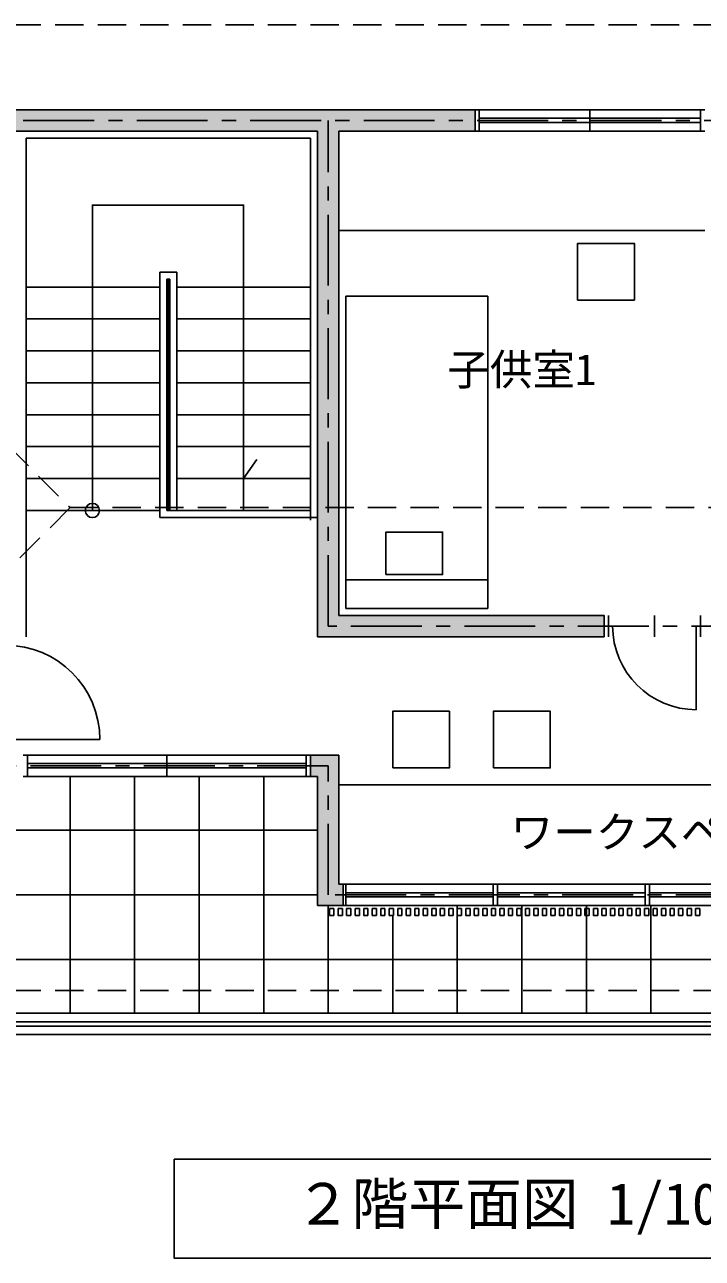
# Model space of a CAD drawing. Units: millimetres, scale not verified. Extents: x -88025 to -46623, y -44026 to 48287.
# Drawn here: x -72736 to -67958, y 2137 to 10834 of the extents above; entities that cross this region are included whole.
import ezdxf
from ezdxf.enums import TextEntityAlignment as Align

# ---------------------------------------------------------------- set-up
doc = ezdxf.new("R2010")
doc.units = ezdxf.units.MM
doc.header["$LTSCALE"] = 100
doc.linetypes.add('CHAIN1', pattern=[8, 5, -1, 1, -1])
doc.linetypes.add('DASHED2', pattern=[3, 2, -1])
doc.layers.add('0-1', color=7, linetype='Continuous')
doc.layers.add('1-0', color=4, linetype='Continuous')
doc.styles.add('ＭＳ ゴシック', font='')
doc.styles.get('ＭＳ ゴシック').set_extended_font_data('MS Gothic')

msp = doc.modelspace()

# ---------------------------------------------------------------- linework, layer by layer
at = {"layer": '0-1', "linetype": 'DASHED2'}
for p, q in [((-75820.5, 10834.4), (-66720.5, 10834.4)), ((-75820.5, 10834.4), (-72415.5, 7429.4)), ((-72415.5, 7429.4), (-64225.5, 7429.4))]:
    msp.add_line(p, q, dxfattribs=at)
at = {"layer": '0-1'}
for p, q in [((-69560.5, 10234.4), (-69560.5, 10084.4)), ((-69530.5, 10234.4), (-69530.5, 10084.4)), ((-68750.5, 10234.4), (-68750.5, 10084.4)), ((-67970.5, 10234.4), (-67970.5, 10084.4)), ((-72795.5, 10084.4), (-70670.5, 10084.4)), ((-72725.5, 10034.4), (-72725.5, 6519.4)), ((-72725.5, 10034.4), (-70720.5, 10034.4)), ((-70720.5, 10034.4), (-70720.5, 7341)), ((-69560.5, 10084.4), (-70520.5, 10084.4)), ((-70520.5, 6669.4), (-70520.5, 10084.4)), ((-71783, 9089.4), (-71783, 7359.4)), ((-72725.5, 8984.4), (-71783, 8984.4)), ((-71733, 9039.4), (-71713, 9039.4)), ((-71733, 9039.4), (-71733, 7409.4)), ((-71728, 9034.4), (-71718, 9034.4)), ((-71728, 9034.4), (-71728, 7409.4)), ((-71718, 9034.4), (-71718, 7409.4)), ((-71713, 9039.4), (-71713, 7409.4)), ((-71663, 8984.4), (-70720.5, 8984.4)), ((-72725.5, 8759.4), (-71783, 8759.4)), ((-70720.5, 8759.4), (-71663, 8759.4)), ((-71783, 8534.4), (-72725.5, 8534.4)), ((-71663, 8534.4), (-70720.5, 8534.4)), ((-72725.5, 8309.4), (-71783, 8309.4)), ((-70720.5, 8309.4), (-71663, 8309.4)), ((-71783, 8084.4), (-72725.5, 8084.4)), ((-71663, 8084.4), (-70720.5, 8084.4)), ((-72725.5, 7859.4), (-71783, 7859.4)), ((-70720.5, 7859.4), (-71663, 7859.4)), ((-71783, 7634.4), (-72725.5, 7634.4)), ((-71663, 7634.4), (-70720.5, 7634.4)), ((-72725.5, 7409.4), (-71783, 7409.4)), ((-70720.5, 7409.4), (-71733, 7409.4)), ((-70670.5, 7359.4), (-71783, 7359.4)), ((-68620.5, 6669.4), (-68620.5, 6519.4)), ((-68295.5, 6519.4), (-68295.5, 6669.4)), ((-67970.5, 6669.4), (-67970.5, 6519.4)), ((-68000.5, 6594.4), (-68000.5, 6004.4)), ((-72205.5, 5794.4), (-72870.5, 5794.4)), ((-72715.5, 5684.4), (-72715.5, 5534.4)), ((-71733, 5684.4), (-71733, 5534.4)), ((-70750.5, 5684.4), (-70750.5, 5534.4)), ((-70520.5, 5684.4), (-70520.5, 4774.4)), ((-70670.5, 5534.4), (-70720.5, 5534.4)), ((-70670.5, 5534.4), (-70670.5, 4624.4)), ((-70520.5, 4774.4), (-70490.5, 4774.4)), ((-70490.5, 4774.4), (-70490.5, 4624.4)), ((-70470.5, 4774.4), (-70470.5, 4624.4)), ((-69433, 4774.4), (-69433, 4624.4)), ((-69403, 4624.4), (-69403, 4774.4)), ((-68360.5, 4624.4), (-68360.5, 4774.4)), ((-68330.5, 4774.4), (-68330.5, 4624.4)), ((-70490.5, 4624.4), (-70670.5, 4624.4)), ((-70585.5, 4604.4), (-70555.5, 4604.4)), ((-70555.5, 4604.4), (-70555.5, 4554.4)), ((-70525.5, 4604.4), (-70495.5, 4604.4)), ((-70495.5, 4604.4), (-70495.5, 4554.4)), ((-70465.5, 4604.4), (-70435.5, 4604.4)), ((-70435.5, 4604.4), (-70435.5, 4554.4)), ((-70405.5, 4604.4), (-70375.5, 4604.4)), ((-70375.5, 4604.4), (-70375.5, 4554.4)), ((-70345.5, 4604.4), (-70315.5, 4604.4)), ((-70315.5, 4604.4), (-70315.5, 4554.4)), ((-70285.5, 4604.4), (-70255.5, 4604.4)), ((-70255.5, 4604.4), (-70255.5, 4554.4)), ((-70225.5, 4604.4), (-70195.5, 4604.4)), ((-70195.5, 4604.4), (-70195.5, 4554.4)), ((-70165.5, 4604.4), (-70135.5, 4604.4)), ((-70135.5, 4604.4), (-70135.5, 4554.4)), ((-70105.5, 4604.4), (-70075.5, 4604.4)), ((-70075.5, 4604.4), (-70075.5, 4554.4)), ((-70045.5, 4604.4), (-70015.5, 4604.4)), ((-70015.5, 4604.4), (-70015.5, 4554.4)), ((-69985.5, 4604.4), (-69955.5, 4604.4)), ((-69955.5, 4604.4), (-69955.5, 4554.4)), ((-69925.5, 4604.4), (-69895.5, 4604.4)), ((-69895.5, 4604.4), (-69895.5, 4554.4)), ((-69865.5, 4604.4), (-69835.5, 4604.4)), ((-69835.5, 4604.4), (-69835.5, 4554.4)), ((-69805.5, 4604.4), (-69775.5, 4604.4)), ((-69775.5, 4604.4), (-69775.5, 4554.4)), ((-69745.5, 4604.4), (-69715.5, 4604.4)), ((-69715.5, 4604.4), (-69715.5, 4554.4)), ((-69685.5, 4604.4), (-69655.5, 4604.4)), ((-69655.5, 4604.4), (-69655.5, 4554.4)), ((-69625.5, 4604.4), (-69595.5, 4604.4)), ((-69595.5, 4604.4), (-69595.5, 4554.4)), ((-69565.5, 4604.4), (-69535.5, 4604.4)), ((-69535.5, 4604.4), (-69535.5, 4554.4)), ((-69505.5, 4604.4), (-69475.5, 4604.4)), ((-69475.5, 4604.4), (-69475.5, 4554.4)), ((-69445.5, 4604.4), (-69415.5, 4604.4)), ((-69415.5, 4604.4), (-69415.5, 4554.4)), ((-69385.5, 4604.4), (-69355.5, 4604.4)), ((-69355.5, 4604.4), (-69355.5, 4554.4)), ((-69325.5, 4604.4), (-69295.5, 4604.4)), ((-69295.5, 4604.4), (-69295.5, 4554.4)), ((-69265.5, 4604.4), (-69235.5, 4604.4)), ((-69235.5, 4604.4), (-69235.5, 4554.4)), ((-69205.5, 4604.4), (-69175.5, 4604.4)), ((-69175.5, 4604.4), (-69175.5, 4554.4)), ((-69145.5, 4604.4), (-69115.5, 4604.4)), ((-69115.5, 4604.4), (-69115.5, 4554.4)), ((-69085.5, 4604.4), (-69055.5, 4604.4)), ((-69055.5, 4604.4), (-69055.5, 4554.4)), ((-69025.5, 4604.4), (-68995.5, 4604.4)), ((-68995.5, 4604.4), (-68995.5, 4554.4)), ((-68965.5, 4604.4), (-68935.5, 4604.4)), ((-68935.5, 4604.4), (-68935.5, 4554.4)), ((-68905.5, 4604.4), (-68875.5, 4604.4)), ((-68875.5, 4604.4), (-68875.5, 4554.4)), ((-68845.5, 4604.4), (-68815.5, 4604.4)), ((-68815.5, 4604.4), (-68815.5, 4554.4)), ((-68785.5, 4604.4), (-68755.5, 4604.4)), ((-68755.5, 4604.4), (-68755.5, 4554.4)), ((-68725.5, 4604.4), (-68695.5, 4604.4)), ((-68695.5, 4604.4), (-68695.5, 4554.4)), ((-68665.5, 4604.4), (-68635.5, 4604.4)), ((-68635.5, 4604.4), (-68635.5, 4554.4)), ((-68605.5, 4604.4), (-68575.5, 4604.4)), ((-68575.5, 4604.4), (-68575.5, 4554.4)), ((-68545.5, 4604.4), (-68515.5, 4604.4)), ((-68515.5, 4604.4), (-68515.5, 4554.4)), ((-68485.5, 4604.4), (-68455.5, 4604.4)), ((-68455.5, 4604.4), (-68455.5, 4554.4)), ((-68425.5, 4604.4), (-68395.5, 4604.4)), ((-68395.5, 4604.4), (-68395.5, 4554.4)), ((-68365.5, 4604.4), (-68335.5, 4604.4)), ((-68335.5, 4604.4), (-68335.5, 4554.4)), ((-68305.5, 4604.4), (-68275.5, 4604.4)), ((-68275.5, 4604.4), (-68275.5, 4554.4)), ((-68245.5, 4604.4), (-68215.5, 4604.4)), ((-68215.5, 4604.4), (-68215.5, 4554.4)), ((-68185.5, 4604.4), (-68155.5, 4604.4)), ((-68155.5, 4604.4), (-68155.5, 4554.4)), ((-68125.5, 4604.4), (-68095.5, 4604.4)), ((-68095.5, 4604.4), (-68095.5, 4554.4)), ((-68065.5, 4604.4), (-68035.5, 4604.4)), ((-68035.5, 4604.4), (-68035.5, 4554.4)), ((-68005.5, 4604.4), (-67975.5, 4604.4)), ((-67975.5, 4604.4), (-67975.5, 4554.4)), ((-75070.5, 3864.4), (-61570.5, 3864.4)), ((-61570.5, 3714.4), (-75070.5, 3714.4))]:
    msp.add_line(p, q, dxfattribs=at)
at = {"layer": '0-1', "color": 4}
for p, q in [((-67940.5, 10234.4), (-69560.5, 10234.4)), ((-69530.5, 10174.4), (-68570.5, 10174.4)), ((-69530.5, 10144.4), (-68570.5, 10144.4)), ((-68570.5, 10174.4), (-67970.5, 10174.4)), ((-68570.5, 10144.4), (-67970.5, 10144.4)), ((-69560.5, 10084.4), (-67940.5, 10084.4)), ((-67940.5, 9384.4), (-70520.5, 9384.4)), ((-70470.5, 8919.4), (-69470.5, 8919.4)), ((-70470.5, 6719.4), (-70470.5, 8919.4)), ((-69470.5, 6719.4), (-69470.5, 8919.4)), ((-71191.8, 7634.4), (-71098.2, 7767.7)), ((-70470.5, 6919.4), (-69470.5, 6919.4)), ((-70470.5, 6719.4), (-69470.5, 6719.4)), ((-70720.5, 5684.4), (-72745.5, 5684.4)), ((-70750.5, 5624.4), (-72715.5, 5624.4)), ((-70750.5, 5594.4), (-72715.5, 5594.4)), ((-70720.5, 5534.4), (-72745.5, 5534.4)), ((-72415.5, 5534.4), (-72415.5, 3864.4)), ((-71960.5, 5534.4), (-71960.5, 3864.4)), ((-71505.5, 5534.4), (-71505.5, 3864.4)), ((-71050.5, 5534.4), (-71050.5, 3864.4)), ((-70520.5, 5474.4), (-66120.5, 5474.4)), ((-75070.5, 5154.4), (-70670.5, 5154.4)), ((-70670.5, 4699.4), (-75070.5, 4699.4)), ((-66170.5, 4774.4), (-70490.5, 4774.4)), ((-70470.5, 4714.4), (-69433, 4714.4)), ((-69403, 4714.4), (-68360.5, 4714.4)), ((-68330.5, 4714.4), (-67288, 4714.4)), ((-70595.5, 4624.4), (-70595.5, 3864.4)), ((-70490.5, 4624.4), (-66170.5, 4624.4)), ((-69433, 4684.4), (-70470.5, 4684.4)), ((-69685.5, 4624.4), (-69685.5, 3864.4)), ((-68360.5, 4684.4), (-69403, 4684.4)), ((-69230.5, 4624.4), (-69230.5, 3864.4)), ((-68775.5, 4624.4), (-68775.5, 3864.4)), ((-67288, 4684.4), (-68330.5, 4684.4)), ((-68320.5, 4624.4), (-68320.5, 3864.4)), ((-70140.5, 4554.4), (-70140.5, 3864.4)), ((-75070.5, 4244.4), (-61570.5, 4244.4)), ((-75040.5, 3804.4), (-61510.5, 3804.4)), ((-75040.5, 3774.4), (-61480.5, 3774.4))]:
    msp.add_line(p, q, dxfattribs=at)
at = {"layer": '0-1', "color": 4, "linetype": 'CHAIN1'}
for p, q in [((-75145.5, 10159.4), (-65135.5, 10159.4)), ((-70595.5, 5609.4), (-75145.5, 5609.4)), ((-70595.5, 4699.4), (-70595.5, 5609.4)), ((-66045.5, 4699.4), (-70595.5, 4699.4))]:
    msp.add_line(p, q, dxfattribs=at)
at = {"layer": '0-1'}
for points in [[(-69560.5, 10234.4), (-74360.5, 10234.4), (-74360.5, 10084.4)], [(-70670.5, 6519.4), (-70670.5, 7364.2), (-70670.5, 10084.4)], [(-71783, 9089.4), (-71663, 9089.4), (-71663, 7409.4)], [(-70520.5, 6669.4), (-68650.5, 6669.4), (-68650.5, 6519.4), (-70670.5, 6519.4)], [(-70520.5, 5684.4), (-70720.5, 5684.4), (-70720.5, 5534.4)], [(-70585.5, 4604.4), (-70585.5, 4554.4), (-70555.5, 4554.4)], [(-70525.5, 4604.4), (-70525.5, 4554.4), (-70495.5, 4554.4)], [(-70465.5, 4604.4), (-70465.5, 4554.4), (-70435.5, 4554.4)], [(-70405.5, 4604.4), (-70405.5, 4554.4), (-70375.5, 4554.4)], [(-70345.5, 4604.4), (-70345.5, 4554.4), (-70315.5, 4554.4)], [(-70285.5, 4604.4), (-70285.5, 4554.4), (-70255.5, 4554.4)], [(-70225.5, 4604.4), (-70225.5, 4554.4), (-70195.5, 4554.4)], [(-70165.5, 4604.4), (-70165.5, 4554.4), (-70135.5, 4554.4)], [(-70105.5, 4604.4), (-70105.5, 4554.4), (-70075.5, 4554.4)], [(-70045.5, 4604.4), (-70045.5, 4554.4), (-70015.5, 4554.4)], [(-69985.5, 4604.4), (-69985.5, 4554.4), (-69955.5, 4554.4)], [(-69925.5, 4604.4), (-69925.5, 4554.4), (-69895.5, 4554.4)], [(-69865.5, 4604.4), (-69865.5, 4554.4), (-69835.5, 4554.4)], [(-69805.5, 4604.4), (-69805.5, 4554.4), (-69775.5, 4554.4)], [(-69745.5, 4604.4), (-69745.5, 4554.4), (-69715.5, 4554.4)], [(-69685.5, 4604.4), (-69685.5, 4554.4), (-69655.5, 4554.4)], [(-69625.5, 4604.4), (-69625.5, 4554.4), (-69595.5, 4554.4)], [(-69565.5, 4604.4), (-69565.5, 4554.4), (-69535.5, 4554.4)], [(-69505.5, 4604.4), (-69505.5, 4554.4), (-69475.5, 4554.4)], [(-69445.5, 4604.4), (-69445.5, 4554.4), (-69415.5, 4554.4)], [(-69385.5, 4604.4), (-69385.5, 4554.4), (-69355.5, 4554.4)], [(-69325.5, 4604.4), (-69325.5, 4554.4), (-69295.5, 4554.4)], [(-69265.5, 4604.4), (-69265.5, 4554.4), (-69235.5, 4554.4)], [(-69205.5, 4604.4), (-69205.5, 4554.4), (-69175.5, 4554.4)], [(-69145.5, 4604.4), (-69145.5, 4554.4), (-69115.5, 4554.4)], [(-69085.5, 4604.4), (-69085.5, 4554.4), (-69055.5, 4554.4)], [(-69025.5, 4604.4), (-69025.5, 4554.4), (-68995.5, 4554.4)], [(-68965.5, 4604.4), (-68965.5, 4554.4), (-68935.5, 4554.4)], [(-68905.5, 4604.4), (-68905.5, 4554.4), (-68875.5, 4554.4)], [(-68845.5, 4604.4), (-68845.5, 4554.4), (-68815.5, 4554.4)], [(-68785.5, 4604.4), (-68785.5, 4554.4), (-68755.5, 4554.4)], [(-68725.5, 4604.4), (-68725.5, 4554.4), (-68695.5, 4554.4)], [(-68665.5, 4604.4), (-68665.5, 4554.4), (-68635.5, 4554.4)], [(-68605.5, 4604.4), (-68605.5, 4554.4), (-68575.5, 4554.4)], [(-68545.5, 4604.4), (-68545.5, 4554.4), (-68515.5, 4554.4)], [(-68485.5, 4604.4), (-68485.5, 4554.4), (-68455.5, 4554.4)], [(-68425.5, 4604.4), (-68425.5, 4554.4), (-68395.5, 4554.4)], [(-68365.5, 4604.4), (-68365.5, 4554.4), (-68335.5, 4554.4)], [(-68305.5, 4604.4), (-68305.5, 4554.4), (-68275.5, 4554.4)], [(-68245.5, 4604.4), (-68245.5, 4554.4), (-68215.5, 4554.4)], [(-68185.5, 4604.4), (-68185.5, 4554.4), (-68155.5, 4554.4)], [(-68125.5, 4604.4), (-68125.5, 4554.4), (-68095.5, 4554.4)], [(-68065.5, 4604.4), (-68065.5, 4554.4), (-68035.5, 4554.4)], [(-68005.5, 4604.4), (-68005.5, 4554.4), (-67975.5, 4554.4)]]:
    msp.add_lwpolyline(points, dxfattribs=at)
at = {"layer": '0-1', "color": 4, "linetype": 'CHAIN1'}
msp.add_lwpolyline([(-65135.5, 6594.4), (-70595.5, 6594.4), (-70595.5, 10159.4)], dxfattribs=at)
at = {"layer": '0-1', "color": 4}
msp.add_lwpolyline([(-72258, 7409.4), (-72258, 9561.9), (-71191.8, 9561.9), (-71191.8, 7409.4)], dxfattribs=at)
for points in [[(-68836.9, 8892.6), (-68436.9, 8892.6), (-68436.9, 9292.6), (-68836.9, 9292.6)], [(-70189.2, 6957.3), (-69789.2, 6957.3), (-69789.2, 7257.3), (-70189.2, 7257.3)], [(-70140.5, 5594.4), (-69740.5, 5594.4), (-69740.5, 5994.4), (-70140.5, 5994.4)], [(-69430.5, 5594.4), (-69030.5, 5594.4), (-69030.5, 5994.4), (-69430.5, 5994.4)]]:
    msp.add_lwpolyline(points, close=True, dxfattribs=at)
at = {"layer": '0-1', "linetype": 'DASHED2'}
msp.add_lwpolyline([(-72415.5, 7429.4), (-75820.5, 4024.4), (-60820.5, 4024.4)], dxfattribs=at)
at = {"layer": '0-1', "color": 4}
msp.add_circle((-72258, 7409.4), 50, dxfattribs=at)
at = {"layer": '0-1'}
for centre, radius, start, end in [((-68000.5, 6594.4), 590, 180, 270), ((-72870.5, 5794.4), 665, 0, 90)]:
    msp.add_arc(centre, radius, start, end, dxfattribs=at)
at = {"layer": '0-1', "color": 251}
for points in [[(-74360.5, 10234.4), (-72795.5, 10084.4), (-70670.5, 10084.4)], [(-69560.5, 10084.4), (-69560.5, 10234.4), (-74360.5, 10234.4)], [(-69560.5, 10084.4), (-74360.5, 10234.4), (-70670.5, 10084.4)], [(-70670.5, 6519.4), (-70520.5, 6669.4), (-70520.5, 10084.4)], [(-70670.5, 10084.4), (-70670.5, 6519.4), (-70520.5, 10084.4)], [(-70670.5, 6519.4), (-68650.5, 6519.4), (-68650.5, 6669.4)], [(-70670.5, 6519.4), (-68650.5, 6669.4), (-70520.5, 6669.4)], [(-70520.5, 5684.4), (-70720.5, 5684.4), (-70720.5, 5534.4)], [(-70520.5, 5684.4), (-70720.5, 5534.4), (-70670.5, 5534.4)], [(-70670.5, 4624.4), (-70520.5, 4774.4), (-70520.5, 5684.4)], [(-70520.5, 5684.4), (-70670.5, 5534.4), (-70670.5, 4624.4)], [(-70670.5, 4624.4), (-70490.5, 4624.4), (-70490.5, 4774.4)], [(-70670.5, 4624.4), (-70490.5, 4774.4), (-70520.5, 4774.4)]]:
    msp.add_solid(points, dxfattribs=at)
at = {"layer": '1-0'}
msp.add_lwpolyline([(-71680.5, 2836.9), (-71680.5, 2136.9), (-66780.5, 2136.9), (-66780.5, 2836.9)], close=True, dxfattribs=at)

# ---------------------------------------------------------------- texts
at = {"layer": '1-0', "style": 'ＭＳ ゴシック'}
for s, height, p in [('子供室1', 219.9, (-69755.5, 8226.9)), ('ワークスペース', 219.9, (-69308.9, 4966)), ('２階平面図 1/100', 293.3, (-70830.5, 2286.9))]:
    msp.add_text(s, height=height, dxfattribs=at).set_placement(p, align=Align.BOTTOM_LEFT)

doc.saveas('drawing.dxf')
